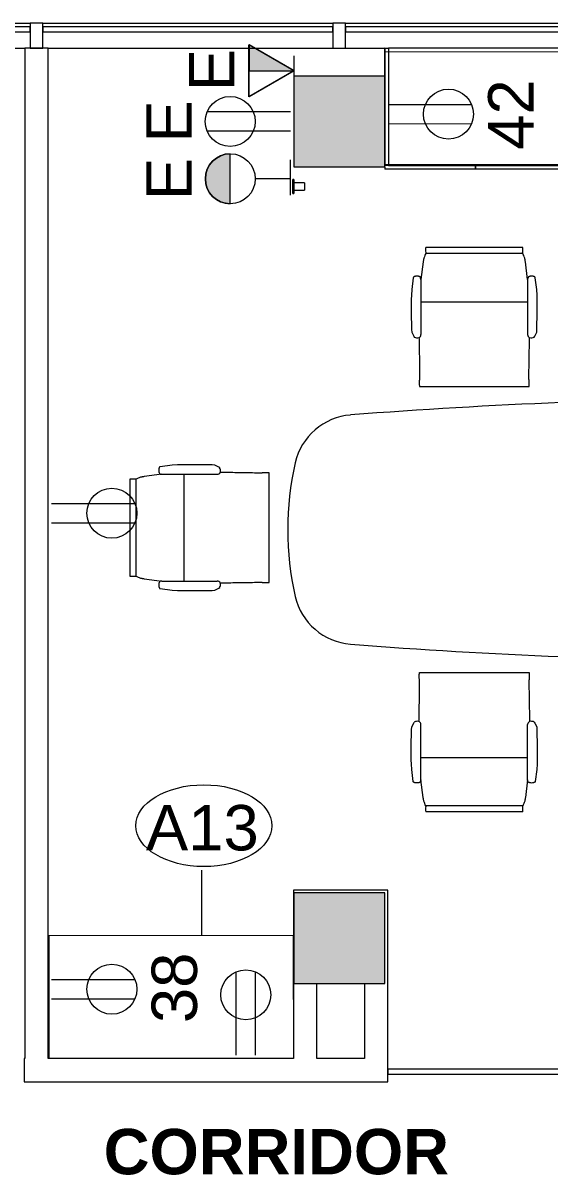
# Model space of a CAD drawing. Header units: inches. Extents: x -326 to 986, y -79 to 1436.
# Drawn here: x 192.7 to 297.1, y 899.6 to 1128 of the extents above; entities that cross this region are included whole.
import ezdxf

# ---------------------------------------------------------------- set-up
doc = ezdxf.new("R2010")
doc.units = ezdxf.units.IN
doc.header["$LTSCALE"] = 48
doc.header["$MEASUREMENT"] = 0
for name, color, linetype, lineweight in [('A-ANNO-NOTE', 4, 'Continuous', 13), ('A-AREA-IDEN', 1, 'Continuous', 9), ('A-GLAZ-CURT', 8, 'Continuous', 9), ('A-GLAZ-CWMG', 8, 'Continuous', 9), ('A-WALL', 8, 'Continuous', 13), ('E-ELEC-FIXT', 4, 'Continuous', 13), ('I-FURN', 47, 'Continuous', 9), ('Q-CASE', 8, 'Continuous', 9), ('Q-SPCQ-IDEN', 8, 'Continuous', 9), ('S-COLS', 8, 'Continuous', 13)]:
    doc.layers.add(name, color=color, linetype=linetype, lineweight=lineweight)
doc.styles.add('Arial', font='arial.ttf', dxfattribs={"height": 9})
doc.styles.add('Swis721 Lt BT', font='swissl.ttf', dxfattribs={"height": 9})
doc.styles.add('Swis721 Lt BT_B', font='', dxfattribs={"height": 9})
doc.styles.get('Swis721 Lt BT_B').set_extended_font_data('Swis721 Lt BT', bold=True)

# ---------------------------------------------------------------- blocks, each defined once
blk = doc.blocks.new('Concrete-Square-Column - 18 x 18-6977650-Level XX  POWER _ SIGNAL NEW')
at = {"layer": 'S-COLS'}
blk.add_hatch(color=256, dxfattribs=at).paths.add_polyline_path([(-3.86, -9), (9, -9), (9, 9), (-9, 9), (-9, -9)], flags=0)
for p, q in [((9, 9), (-9, 9)), ((-9, 9), (-9, -9)), ((9, -9), (9, 9)), ((-9, -9), (9, -9))]:
    blk.add_line(p, q, dxfattribs=at)
blk = doc.blocks.new('System Panel - Glazed - Offset-8084701-Level XX  POWER _ SIGNAL NEW')
at = {"layer": 'A-GLAZ-CURT'}
for p, q in [((28.75, -0.75), (-28.75, -0.75)), ((-28.75, -0.75), (-28.75, -1.75)), ((-28.75, -1.75), (28.75, -1.75)), ((28.75, -1.75), (28.75, -0.75))]:
    blk.add_line(p, q, dxfattribs=at)
blk = doc.blocks.new('Rectangular Mullion - 2_5_ x 5_ rectangular-V4-Level XX  POWER _ SIGNAL NEW')
at = {"layer": 'A-GLAZ-CWMG'}
for p, q in [((256.64, 1128.03), (314.14, 1128.03)), ((256.64, 1123.03), (264.39, 1123.03))]:
    blk.add_line(p, q, dxfattribs=at)
blk = doc.blocks.new('Rectangular Mullion - 2_5_ x 5_ rectangular-V5-Level XX  POWER _ SIGNAL NEW')
at = {"layer": 'A-GLAZ-CWMG'}
for p, q in [((196.64, 1128.03), (254.14, 1128.03)), ((197.7, 1123.03), (254.14, 1123.03))]:
    blk.add_line(p, q, dxfattribs=at)
blk = doc.blocks.new('Rectangular Mullion - 2_5_ x 5_ rectangular-V6-Level XX  POWER _ SIGNAL NEW')
at = {"layer": 'A-GLAZ-CWMG'}
for p, q in [((136.64, 1128.03), (194.14, 1128.03)), ((136.64, 1123.03), (193.08, 1123.03))]:
    blk.add_line(p, q, dxfattribs=at)
blk = doc.blocks.new('Rectangular Mullion - 2_5_ x 5_ rectangular-8084706-Level XX  POWER _ SIGNAL NEW')
at = {"layer": 'A-GLAZ-CWMG'}
for p, q in [((-1.25, 2.5), (1.25, 2.5)), ((-1.25, -2.5), (-1.25, 2.5)), ((1.25, 2.5), (1.25, -2.5)), ((1.25, -2.5), (-1.25, -2.5))]:
    blk.add_line(p, q, dxfattribs=at)
blk = doc.blocks.new('Ekko-Table-Double_Oval-SVX - EK-Table Oval Top- Type Catalog Family-7627337-Level XX  POWER _ SIGNAL NEW')
at = {"layer": 'I-FURN'}
blk.add_line((0, -26), (0, 26), dxfattribs=at)
blk.add_line((0, -26), (0, 26), dxfattribs=at)
for centre, radius, start, end in [((0, -1040.1), 1066.1, 90, 94.49345), ((0, -1040.1), 1066.1, 85.50655, 90), ((-82.56, 10.51), 12.25, 94.4934, 167.1221), ((82.56, 10.51), 12.25, 12.8779, 85.5066), ((-36.59, 0), 59.41, 167.1221, 192.8779), ((36.59, 0), 59.41, 347.1221, 12.8779), ((-82.56, -10.51), 12.25, 192.8779, 265.5066), ((82.56, -10.51), 12.25, 274.4934, 347.1221), ((0, 1040.1), 1066.1, 265.50655, 270), ((0, 1040.1), 1066.1, 270, 274.49345)]:
    blk.add_arc(centre, radius, start, end, dxfattribs=at)
blk = doc.blocks.new('HermanMiller_Collection_Eames_AluminumGroup_LoungeChairSwivel - Arms Swivel Base-7383788-Level XX  POWER _ SIGNAL NEW')
at = {"layer": 'I-FURN'}
for p, q in [((-4.59, 12.38), (-6.94, 12.09)), ((-3.51, 12.46), (-4.59, 12.38)), ((-2.64, 12.49), (-3.51, 12.46)), ((-0.18, 12.49), (-2.64, 12.49)), ((3.32, 12.43), (-0.18, 12.49)), ((3.84, 12.38), (3.32, 12.43)), ((3.99, 12.34), (3.84, 12.38)), ((4.64, 12.01), (3.99, 12.34)), ((4.83, 11.89), (4.64, 12.01)), ((-12.96, 9.61), (-12.96, -9.61)), ((-11.95, 9.59), (-11.95, 9.63)), ((-11.76, 9.6), (-11.95, 9.59)), ((-11.76, 9.6), (-11.76, -9.6)), ((-6.61, 10.58), (-10.12, 10.12)), ((-6.94, 10.64), (-6.61, 10.58)), ((-6.61, 10.58), (4.33, 10.58)), ((-2.19, -10.58), (-2.19, 10.58)), ((13.22, 10.86), (13.22, 10.83)), ((14.64, -10.85), (14.64, 10.85)), ((-11.95, -9.63), (-11.95, -9.59)), ((-11.95, -9.59), (-11.76, -9.6)), ((-10.12, -10.12), (-6.61, -10.58)), ((-6.61, -10.58), (-6.94, -10.64)), ((-6.61, -10.58), (4.33, -10.58)), ((13.22, -10.83), (13.22, -10.86)), ((-6.94, -12.09), (-4.59, -12.38)), ((-4.59, -12.38), (-3.51, -12.46)), ((-3.51, -12.46), (-2.64, -12.49)), ((-2.64, -12.49), (-0.18, -12.49)), ((-0.18, -12.49), (3.32, -12.43)), ((3.32, -12.43), (3.84, -12.38)), ((3.84, -12.38), (3.99, -12.34)), ((3.99, -12.34), (4.64, -12.01)), ((4.64, -12.01), (4.83, -11.89))]:
    blk.add_line(p, q, dxfattribs=at)
at = {"layer": 'I-FURN', "flags": 128}
for points in [[(5.52, 10.95), (5.23, 10.95), (4.94, 10.96)], [(4.94, -10.96), (5.23, -10.95), (5.52, -10.95)]]:
    blk.add_lwpolyline(points, dxfattribs=at)
at = {"layer": 'I-FURN'}
for centre, radius, start, end in [((3.68, 11.28), 1.3, 345.8347, 28.1255), ((-12.38, 5.3), 4.35, 84.2936, 97.7064), ((4.33, 11.27), 0.69, 270, 332.7502), ((-12.38, -5.3), 4.35, 262.2936, 275.7064), ((4.33, -11.27), 0.69, 27.2498, 90), ((3.68, -11.28), 1.3, 331.8745, 14.1653)]:
    blk.add_arc(centre, radius, start, end, dxfattribs=at)
for points, knots in [([(-6.94, 12.09), (-6.95, 12.09), (-6.97, 12.09), (-6.99, 12.08), (-7, 12.08), (-7.02, 12.07), (-7.03, 12.06), (-7.05, 12.05), (-7.05, 12.04), (-7.06, 12.04), (-7.07, 12.03), (-7.08, 12.02), (-7.09, 12.01), (-7.1, 12), (-7.11, 11.98), (-7.12, 11.97), (-7.13, 11.96), (-7.14, 11.94), (-7.15, 11.92), (-7.16, 11.9), (-7.18, 11.85), (-7.21, 11.77), (-7.23, 11.66), (-7.25, 11.52), (-7.26, 11.37), (-7.25, 11.23), (-7.24, 11.11), (-7.22, 11.02), (-7.2, 10.95), (-7.18, 10.9), (-7.17, 10.87), (-7.16, 10.85), (-7.15, 10.83), (-7.14, 10.81), (-7.13, 10.8), (-7.12, 10.78), (-7.11, 10.77), (-7.11, 10.76), (-7.1, 10.74), (-7.09, 10.73), (-7.08, 10.72), (-7.07, 10.71), (-7.06, 10.7), (-7.05, 10.69), (-7.03, 10.68), (-7.02, 10.67), (-7, 10.66), (-6.99, 10.65), (-6.96, 10.65), (-6.95, 10.65), (-6.94, 10.64)], [0, 0, 0, 0, 0.020833, 0.03125, 0.041667, 0.052083, 0.0625, 0.072917, 0.078125, 0.083333, 0.088542, 0.09375, 0.104167, 0.114583, 0.125, 0.135417, 0.145833, 0.15625, 0.166667, 0.1875, 0.208333, 0.25, 0.333333, 0.416667, 0.5, 0.583333, 0.666667, 0.708333, 0.75, 0.78125, 0.796875, 0.8125, 0.828125, 0.835938, 0.84375, 0.859375, 0.867188, 0.875, 0.882812, 0.890625, 0.90625, 0.914062, 0.917969, 0.921875, 0.9375, 0.953125, 0.957031, 0.96875, 0.984375, 1, 1, 1, 1]), ([(13.34, 10.88), (13.32, 10.88), (13.29, 10.88), (13.27, 10.88), (13.25, 10.88), (13.23, 10.87), (13.22, 10.87), (13.22, 10.87), (13.22, 10.86)], [0, 0, 0, 0, 0.25, 0.375, 0.5, 0.625, 0.75, 1, 1, 1, 1]), ([(14.64, 10.85), (14.64, 10.85), (14.63, 10.86), (14.6, 10.87), (14.54, 10.87), (14.47, 10.88), (14.38, 10.89), (14.25, 10.89), (13.97, 10.9), (13.61, 10.9), (13.4, 10.89), (13.34, 10.88)], [0, 0, 0, 0, 0.071429, 0.142857, 0.214286, 0.285714, 0.357143, 0.428571, 0.571429, 0.857143, 1, 1, 1, 1]), ([(-6.94, -10.64), (-6.95, -10.65), (-6.97, -10.65), (-6.99, -10.65), (-7, -10.66), (-7.02, -10.67), (-7.03, -10.68), (-7.05, -10.69), (-7.05, -10.69), (-7.06, -10.7), (-7.07, -10.71), (-7.08, -10.72), (-7.08, -10.73), (-7.1, -10.74), (-7.11, -10.76), (-7.12, -10.77), (-7.13, -10.78), (-7.13, -10.8), (-7.15, -10.82), (-7.16, -10.85), (-7.18, -10.89), (-7.2, -10.95), (-7.22, -11.02), (-7.24, -11.11), (-7.26, -11.28), (-7.26, -11.47), (-7.23, -11.66), (-7.21, -11.77), (-7.18, -11.84), (-7.17, -11.87), (-7.16, -11.89), (-7.15, -11.91), (-7.14, -11.93), (-7.13, -11.94), (-7.12, -11.96), (-7.12, -11.97), (-7.11, -11.98), (-7.1, -12), (-7.09, -12.01), (-7.08, -12.02), (-7.07, -12.03), (-7.06, -12.04), (-7.05, -12.05), (-7.03, -12.06), (-7.02, -12.07), (-7, -12.08), (-6.99, -12.08), (-6.96, -12.09), (-6.95, -12.09), (-6.94, -12.09)], [0, 0, 0, 0, 0.020833, 0.03125, 0.041667, 0.052083, 0.0625, 0.072917, 0.078125, 0.083333, 0.088542, 0.09375, 0.104167, 0.114583, 0.125, 0.135417, 0.145833, 0.15625, 0.166667, 0.1875, 0.208333, 0.25, 0.291667, 0.333333, 0.416667, 0.583333, 0.666667, 0.75, 0.78125, 0.796875, 0.8125, 0.828125, 0.835938, 0.84375, 0.859375, 0.867188, 0.875, 0.882812, 0.890625, 0.90625, 0.914062, 0.917969, 0.921875, 0.9375, 0.953125, 0.957031, 0.96875, 0.984375, 1, 1, 1, 1]), ([(13.22, -10.86), (13.22, -10.87), (13.22, -10.87), (13.23, -10.87), (13.25, -10.88), (13.27, -10.88), (13.29, -10.88), (13.32, -10.88), (13.34, -10.88)], [0, 0, 0, 0, 0.25, 0.375, 0.5, 0.625, 0.75, 1, 1, 1, 1]), ([(13.34, -10.88), (13.4, -10.89), (13.54, -10.9), (13.87, -10.9), (14.27, -10.9), (14.52, -10.88), (14.62, -10.86), (14.64, -10.86), (14.64, -10.85)], [0, 0, 0, 0, 0.142857, 0.285714, 0.571429, 0.785714, 0.892857, 1, 1, 1, 1])]:
    blk.add_open_spline(points, degree=3, knots=knots, dxfattribs=at)
for points in [[(-10.83, 9.99), (-11.02, 9.92), (-11.37, 9.8), (-11.64, 9.67), (-11.76, 9.6)], [(-10.12, 10.12), (-10.2, 10.11), (-10.35, 10.09), (-10.55, 10.06), (-10.71, 10.02), (-10.79, 10), (-10.83, 9.99)], [(11.73, 10.84), (10.68, 10.85), (8.59, 10.89), (6.54, 10.92), (5.52, 10.95)], [(13.22, 10.83), (12.96, 10.83), (12.47, 10.83), (11.97, 10.84), (11.73, 10.84)], [(-11.76, -9.6), (-11.64, -9.67), (-11.37, -9.8), (-11.02, -9.92), (-10.83, -9.99)], [(-10.83, -9.99), (-10.79, -10), (-10.71, -10.02), (-10.55, -10.06), (-10.35, -10.09), (-10.2, -10.11), (-10.12, -10.12)], [(5.52, -10.95), (6.54, -10.92), (8.59, -10.89), (10.68, -10.85), (11.73, -10.84)], [(11.73, -10.84), (11.97, -10.84), (12.47, -10.83), (12.96, -10.83), (13.22, -10.83)]]:
    blk.add_open_spline(points, degree=3, dxfattribs=at)
blk = doc.blocks.new('HermanMiller_Collection_Eames_AluminumGroup_LoungeChairSwivel - Arms Swivel Base-7548538-Level XX  POWER _ SIGNAL NEW')
at = {"layer": 'I-FURN'}
for p, q in [((-6.94, 12.09), (-4.59, 12.38)), ((-4.59, 12.38), (-3.51, 12.46)), ((-3.51, 12.46), (-2.64, 12.49)), ((-2.64, 12.49), (-0.18, 12.49)), ((-0.18, 12.49), (3.32, 12.43)), ((3.32, 12.43), (3.84, 12.38)), ((3.84, 12.38), (3.99, 12.34)), ((3.99, 12.34), (4.64, 12.01)), ((4.64, 12.01), (4.83, 11.89)), ((-12.96, -9.61), (-12.96, 9.61)), ((-11.95, 9.63), (-11.95, 9.59)), ((-11.95, 9.59), (-11.76, 9.6)), ((-11.76, -9.6), (-11.76, 9.6)), ((-10.12, 10.12), (-6.61, 10.58)), ((-6.61, 10.58), (-6.94, 10.64)), ((-6.61, 10.58), (4.33, 10.58)), ((-2.19, 10.58), (-2.19, -10.58)), ((13.22, 10.83), (13.22, 10.86)), ((14.64, 10.85), (14.64, -10.85)), ((-11.95, -9.59), (-11.95, -9.63)), ((-11.76, -9.6), (-11.95, -9.59)), ((-6.61, -10.58), (-10.12, -10.12)), ((-6.94, -10.64), (-6.61, -10.58)), ((-6.61, -10.58), (4.33, -10.58)), ((13.22, -10.86), (13.22, -10.83)), ((-4.59, -12.38), (-6.94, -12.09)), ((-3.51, -12.46), (-4.59, -12.38)), ((-2.64, -12.49), (-3.51, -12.46)), ((-0.18, -12.49), (-2.64, -12.49)), ((3.32, -12.43), (-0.18, -12.49)), ((3.84, -12.38), (3.32, -12.43)), ((3.99, -12.34), (3.84, -12.38)), ((4.64, -12.01), (3.99, -12.34)), ((4.83, -11.89), (4.64, -12.01))]:
    blk.add_line(p, q, dxfattribs=at)
at = {"layer": 'I-FURN', "flags": 128}
for points in [[(4.94, 10.96), (5.23, 10.95), (5.52, 10.95)], [(5.52, -10.95), (5.23, -10.95), (4.94, -10.96)]]:
    blk.add_lwpolyline(points, dxfattribs=at)
at = {"layer": 'I-FURN'}
for centre, radius, start, end in [((3.68, 11.28), 1.3, 345.8347, 28.1255), ((-12.38, 5.3), 4.35, 84.2936, 97.7064), ((4.33, 11.27), 0.69, 270, 332.7502), ((-12.38, -5.3), 4.35, 262.2936, 275.7064), ((4.33, -11.27), 0.69, 27.2498, 90), ((3.68, -11.28), 1.3, 331.8745, 14.1653)]:
    blk.add_arc(centre, radius, start, end, dxfattribs=at)
for points, knots in [([(-6.94, 10.64), (-6.95, 10.65), (-6.96, 10.65), (-6.99, 10.65), (-7, 10.66), (-7.02, 10.67), (-7.03, 10.68), (-7.05, 10.69), (-7.06, 10.7), (-7.07, 10.71), (-7.08, 10.72), (-7.09, 10.73), (-7.1, 10.74), (-7.11, 10.76), (-7.11, 10.77), (-7.12, 10.78), (-7.13, 10.8), (-7.14, 10.81), (-7.15, 10.83), (-7.16, 10.85), (-7.17, 10.87), (-7.18, 10.9), (-7.2, 10.95), (-7.22, 11.02), (-7.24, 11.11), (-7.25, 11.23), (-7.26, 11.37), (-7.25, 11.52), (-7.23, 11.66), (-7.21, 11.77), (-7.18, 11.85), (-7.16, 11.9), (-7.15, 11.92), (-7.14, 11.94), (-7.13, 11.96), (-7.12, 11.97), (-7.11, 11.98), (-7.1, 12), (-7.09, 12.01), (-7.08, 12.02), (-7.07, 12.03), (-7.06, 12.04), (-7.05, 12.04), (-7.05, 12.05), (-7.03, 12.06), (-7.02, 12.07), (-7, 12.08), (-6.99, 12.08), (-6.97, 12.09), (-6.95, 12.09), (-6.94, 12.09)], [-1, -1, -1, -1, -0.984375, -0.96875, -0.957031, -0.953125, -0.9375, -0.921875, -0.917969, -0.914062, -0.90625, -0.890625, -0.882812, -0.875, -0.867188, -0.859375, -0.84375, -0.835938, -0.828125, -0.8125, -0.796875, -0.78125, -0.75, -0.708333, -0.666667, -0.583333, -0.5, -0.416667, -0.333333, -0.25, -0.208333, -0.1875, -0.166667, -0.15625, -0.145833, -0.135417, -0.125, -0.114583, -0.104167, -0.09375, -0.088542, -0.083333, -0.078125, -0.072917, -0.0625, -0.052083, -0.041667, -0.03125, -0.020833, 0, 0, 0, 0]), ([(13.22, 10.86), (13.22, 10.87), (13.22, 10.87), (13.23, 10.87), (13.25, 10.88), (13.27, 10.88), (13.29, 10.88), (13.32, 10.88), (13.34, 10.88)], [-1, -1, -1, -1, -0.75, -0.625, -0.5, -0.375, -0.25, 0, 0, 0, 0]), ([(13.34, 10.88), (13.4, 10.89), (13.61, 10.9), (13.97, 10.9), (14.25, 10.89), (14.38, 10.89), (14.47, 10.88), (14.54, 10.87), (14.6, 10.87), (14.63, 10.86), (14.64, 10.85), (14.64, 10.85)], [-1, -1, -1, -1, -0.857143, -0.571429, -0.428571, -0.357143, -0.285714, -0.214286, -0.142857, -0.071429, 0, 0, 0, 0]), ([(-6.94, -12.09), (-6.95, -12.09), (-6.96, -12.09), (-6.99, -12.08), (-7, -12.08), (-7.02, -12.07), (-7.03, -12.06), (-7.05, -12.05), (-7.06, -12.04), (-7.07, -12.03), (-7.08, -12.02), (-7.09, -12.01), (-7.1, -12), (-7.11, -11.98), (-7.12, -11.97), (-7.12, -11.96), (-7.13, -11.94), (-7.14, -11.93), (-7.15, -11.91), (-7.16, -11.89), (-7.17, -11.87), (-7.18, -11.84), (-7.21, -11.77), (-7.23, -11.66), (-7.26, -11.47), (-7.26, -11.28), (-7.24, -11.11), (-7.22, -11.02), (-7.2, -10.95), (-7.18, -10.89), (-7.16, -10.85), (-7.15, -10.82), (-7.13, -10.8), (-7.13, -10.78), (-7.12, -10.77), (-7.11, -10.76), (-7.1, -10.74), (-7.08, -10.73), (-7.08, -10.72), (-7.07, -10.71), (-7.06, -10.7), (-7.05, -10.69), (-7.05, -10.69), (-7.03, -10.68), (-7.02, -10.67), (-7, -10.66), (-6.99, -10.65), (-6.97, -10.65), (-6.95, -10.65), (-6.94, -10.64)], [-1, -1, -1, -1, -0.984375, -0.96875, -0.957031, -0.953125, -0.9375, -0.921875, -0.917969, -0.914062, -0.90625, -0.890625, -0.882812, -0.875, -0.867188, -0.859375, -0.84375, -0.835938, -0.828125, -0.8125, -0.796875, -0.78125, -0.75, -0.666667, -0.583333, -0.416667, -0.333333, -0.291667, -0.25, -0.208333, -0.1875, -0.166667, -0.15625, -0.145833, -0.135417, -0.125, -0.114583, -0.104167, -0.09375, -0.088542, -0.083333, -0.078125, -0.072917, -0.0625, -0.052083, -0.041667, -0.03125, -0.020833, 0, 0, 0, 0]), ([(13.34, -10.88), (13.32, -10.88), (13.29, -10.88), (13.27, -10.88), (13.25, -10.88), (13.23, -10.87), (13.22, -10.87), (13.22, -10.87), (13.22, -10.86)], [-1, -1, -1, -1, -0.75, -0.625, -0.5, -0.375, -0.25, 0, 0, 0, 0]), ([(14.64, -10.85), (14.64, -10.86), (14.62, -10.86), (14.52, -10.88), (14.27, -10.9), (13.87, -10.9), (13.54, -10.9), (13.4, -10.89), (13.34, -10.88)], [-1, -1, -1, -1, -0.892857, -0.785714, -0.571429, -0.285714, -0.142857, 0, 0, 0, 0])]:
    blk.add_open_spline(points, degree=3, knots=knots, dxfattribs=at)
for points in [[(-11.76, 9.6), (-11.64, 9.67), (-11.37, 9.8), (-11.02, 9.92), (-10.83, 9.99)], [(-10.83, 9.99), (-10.79, 10), (-10.71, 10.02), (-10.55, 10.06), (-10.35, 10.09), (-10.2, 10.11), (-10.12, 10.12)], [(5.52, 10.95), (6.54, 10.92), (8.59, 10.89), (10.68, 10.85), (11.73, 10.84)], [(11.73, 10.84), (11.97, 10.84), (12.47, 10.83), (12.96, 10.83), (13.22, 10.83)], [(-10.83, -9.99), (-11.02, -9.92), (-11.37, -9.8), (-11.64, -9.67), (-11.76, -9.6)], [(-10.12, -10.12), (-10.2, -10.11), (-10.35, -10.09), (-10.55, -10.06), (-10.71, -10.02), (-10.79, -10), (-10.83, -9.99)], [(11.73, -10.84), (10.68, -10.85), (8.59, -10.89), (6.54, -10.92), (5.52, -10.95)], [(13.22, -10.83), (12.96, -10.83), (12.47, -10.83), (11.97, -10.84), (11.73, -10.84)]]:
    blk.add_open_spline(points, degree=3, dxfattribs=at)
blk = doc.blocks.new('Counter Top - 24_ Depth-8682826-Level XX  POWER _ SIGNAL NEW')
at = {"layer": 'Q-CASE'}
for p, q in [((96.72, 0), (-47.26, 0)), ((-47.26, 0), (-47.26, -23)), ((96.72, -23), (96.72, 0)), ((96.72, -0.75), (-47.26, -0.75)), ((-47.26, -23), (96.72, -23))]:
    blk.add_line(p, q, dxfattribs=at)
blk = doc.blocks.new('PS - Power Device _Wall Base_ - USB EXISTING-8002991-Level XX  POWER _ SIGNAL NEW')
at = {"layer": 'E-ELEC-FIXT'}
for p, q in [((246.2, 1094.23), (246.2, 1096.98)), ((246.39, 1096.98), (246.2, 1096.98)), ((246.39, 1096.98), (246.39, 1094.23)), ((248.52, 1096.36), (246.39, 1096.36)), ((246.39, 1094.86), (248.52, 1094.86)), ((248.52, 1096.36), (248.52, 1094.86)), ((246.2, 1094.23), (246.39, 1094.23))]:
    blk.add_line(p, q, dxfattribs=at)
blk = doc.blocks.new('System Panel - Glazed - Offset-8647044-Level XX  POWER _ SIGNAL NEW')
at = {"layer": 'A-GLAZ-CURT'}
for p, q in [((20.82, 1.75), (-20.82, 1.75)), ((-20.82, 1.75), (-20.82, 0.75)), ((-20.82, 0.75), (20.82, 0.75)), ((20.82, 0.75), (20.82, 1.75))]:
    blk.add_line(p, q, dxfattribs=at)
blk = doc.blocks.new('Casework 6 - Casework 2-8662899-Level XX  POWER _ SIGNAL NEW')
at = {"layer": 'Q-CASE'}
for p, q in [((722.09, 912.35), (673.6, 912.32)), ((673.6, 912.32), (673.62, 887.99)), ((722.09, 899.66), (722.09, 912.35))]:
    blk.add_line(p, q, dxfattribs=at)
blk = doc.blocks.new('CW Cupbd - UB 34_5_h x 24_d - 2 Doors - 1 Shelf-8682328-Level XX  POWER _ SIGNAL NEW')
at = {"layer": 'Q-CASE'}
for p, q in [((2, -2.36), (2.75, -2.36)), ((2, -7.87), (2, -2.36)), ((2.75, -2.36), (2.75, -25.61)), ((37.25, -2.36), (2.75, -2.36)), ((37.25, -2.36), (38, -2.36)), ((37.25, -25.61), (37.25, -2.36)), ((38, -25.61), (38, -2.36)), ((2.75, -25.61), (2, -25.61)), ((2, -25.87), (2, -26.36)), ((20, -26.36), (2, -26.36)), ((2.75, -25.61), (20, -25.61)), ((20, -26.36), (20, -25.61)), ((20, -25.61), (37.25, -25.61)), ((20, -25.61), (20, -26.36)), ((38, -26.36), (20, -26.36)), ((38, -25.61), (37.25, -25.61)), ((38, -26.36), (38, -25.61))]:
    blk.add_line(p, q, dxfattribs=at)
blk = doc.blocks.new('Appliance_Specialty Equipment Tag - Standard-3515593-Level XX  POWER _ SIGNAL NEW')
at = {"layer": 'Q-SPCQ-IDEN'}
blk.add_ellipse((-0.0499, 0.0037), major_axis=(-0.1406, 0), ratio=0.600473, dxfattribs=at)

msp = doc.modelspace()

# ---------------------------------------------------------------- hatches: boundary and pattern name
at = {"layer": 'A-ANNO-NOTE'}
for points in [[(246.46, 1118.57), (237.53, 1123.73), (237.53, 1118.57)], [(230.33, 1100.7), (232.49, 1101.93), (231.39, 1101.49)], [(231.51, 1092.77), (232.49, 1101.93), (230.33, 1100.7)], [(233.79, 1092.21), (232.49, 1101.93), (231.51, 1092.77)], [(233.79, 1092.21), (233.79, 1102.11), (232.49, 1101.93)], [(228.85, 1097.55), (229.18, 1098.96), (228.98, 1098.33)], [(228.87, 1096.63), (229.18, 1098.96), (228.85, 1097.55)], [(229.4, 1094.88), (229.18, 1098.96), (228.87, 1096.63)], [(230.24, 1093.7), (229.28, 1099.2), (229.18, 1098.96)], [(230.24, 1093.7), (229.18, 1098.96), (229.4, 1094.88)], [(231.51, 1092.77), (230.33, 1100.7), (229.28, 1099.2)], [(229.28, 1099.2), (230.33, 1100.7), (229.81, 1100.11)], [(231.51, 1092.77), (229.28, 1099.2), (230.24, 1093.7)], [(229.4, 1094.88), (228.87, 1096.63), (229.01, 1095.86)], [(231.51, 1092.77), (230.24, 1093.7), (230.53, 1093.43)], [(233.79, 1092.21), (231.51, 1092.77), (231.99, 1092.55)], [(233.79, 1092.21), (231.99, 1092.55), (232.49, 1092.38)]]:
    msp.add_hatch(color=256, dxfattribs=at).paths.add_polyline_path(points, flags=0)

# ---------------------------------------------------------------- linework, layer by layer
for p, q in [((246.39, 1118.53), (237.46, 1123.69)), ((237.46, 1113.38), (237.46, 1123.69)), ((246.46, 1118.57), (237.53, 1123.73)), ((237.53, 1123.73), (237.53, 1118.57)), ((246.46, 1118.57), (237.53, 1123.73)), ((237.53, 1113.42), (237.53, 1123.73)), ((246.39, 1121.53), (246.39, 1115.53)), ((246.39, 1118.53), (237.46, 1113.38)), ((237.53, 1118.57), (246.46, 1118.57)), ((246.46, 1118.57), (237.53, 1113.42)), ((245.74, 1110.44), (229.21, 1110.44)), ((265.06, 1111.91), (281.59, 1111.88)), ((265.06, 1108.08), (281.58, 1108.05)), ((265.06, 1108.08), (281.58, 1108.05)), ((245.74, 1106.61), (229.21, 1106.61)), ((245.74, 1106.61), (229.21, 1106.61)), ((233.79, 1092.21), (233.79, 1102.11)), ((233.79, 1092.21), (233.79, 1102.11)), ((245.75, 1093.88), (245.75, 1100.89)), ((245.75, 1097.15), (238.74, 1097.15)), ((198.36, 1032.74), (214.88, 1032.74)), ((198.36, 1032.74), (214.88, 1032.74)), ((198.36, 1028.91), (214.88, 1028.91)), ((234.94, 923.34), (234.94, 939.87)), ((234.94, 923.34), (234.94, 939.87)), ((238.77, 923.34), (238.77, 939.87)), ((198.36, 938.33), (214.88, 938.33)), ((198.36, 938.33), (214.88, 938.33)), ((198.36, 934.5), (214.88, 934.5))]:
    msp.add_line(p, q, dxfattribs=at)
for centre in [(277.02, 1109.98), (233.77, 1108.53), (233.79, 1097.16), (233.79, 1097.16), (233.79, 1097.16), (233.79, 1097.16), (233.79, 1097.16), (233.79, 1097.16), (233.79, 1097.16), (210.32, 1030.82), (210.32, 936.42), (236.85, 935.31)]:
    msp.add_circle(centre, 4.95, dxfattribs=at)
msp.add_arc((233.79, 1097.16), 4.95, 90, 270, dxfattribs=at)
at = {"layer": 'A-WALL'}
for p, q in [((193.08, 1123.03), (193.08, 922.69)), ((197.7, 1123.03), (193.08, 1123.03)), ((197.7, 922.69), (197.7, 1123.03)), ((246.33, 956.1), (246.33, 922.69)), ((265.02, 956.1), (246.33, 956.1)), ((265.02, 918.07), (265.02, 956.1)), ((250.95, 922.69), (250.95, 937.53)), ((260.39, 937.53), (260.39, 922.69)), ((193.08, 922.69), (192.95, 922.69)), ((192.95, 922.69), (192.95, 918.07)), ((246.33, 922.69), (197.7, 922.69)), ((260.39, 922.69), (250.95, 922.69)), ((192.95, 918.07), (265.02, 918.07))]:
    msp.add_line(p, q, dxfattribs=at)
at = {"layer": 'Q-SPCQ-IDEN'}
msp.add_line((228.14, 947.03), (228.14, 960.06), dxfattribs=at)

# ---------------------------------------------------------------- block references
at = {"layer": 'A-GLAZ-CURT', "rotation": 180}
for p in [(165.39, 1125.53), (225.39, 1125.53), (285.39, 1125.53)]:
    msp.add_blockref('System Panel - Glazed - Offset-8084701-Level XX  POWER _ SIGNAL NEW', p, dxfattribs=at)
at = {"layer": 'A-GLAZ-CURT'}
msp.add_blockref('System Panel - Glazed - Offset-8647044-Level XX  POWER _ SIGNAL NEW', (285.83, 918.82), dxfattribs=at)
at = {"layer": 'A-GLAZ-CWMG'}
for name in ['Rectangular Mullion - 2_5_ x 5_ rectangular-V6-Level XX  POWER _ SIGNAL NEW', 'Rectangular Mullion - 2_5_ x 5_ rectangular-V5-Level XX  POWER _ SIGNAL NEW', 'Rectangular Mullion - 2_5_ x 5_ rectangular-V4-Level XX  POWER _ SIGNAL NEW']:
    msp.add_blockref(name, (0, 0), dxfattribs=at)
at = {"layer": 'A-GLAZ-CWMG', "extrusion": (0, 0, -1)}
for p in [(-195.39, 1125.53), (-255.39, 1125.53)]:
    msp.add_blockref('Rectangular Mullion - 2_5_ x 5_ rectangular-8084706-Level XX  POWER _ SIGNAL NEW', p, dxfattribs=at)
at = {"layer": 'E-ELEC-FIXT'}
msp.add_blockref('PS - Power Device _Wall Base_ - USB EXISTING-8002991-Level XX  POWER _ SIGNAL NEW', (0, 0), dxfattribs=at)
at = {"layer": 'I-FURN'}
for name, p, rotation in [('HermanMiller_Collection_Eames_AluminumGroup_LoungeChairSwivel - Arms Swivel Base-7383788-Level XX  POWER _ SIGNAL NEW', (282.14, 1070.58), 269.9999999999997), ('HermanMiller_Collection_Eames_AluminumGroup_LoungeChairSwivel - Arms Swivel Base-7548538-Level XX  POWER _ SIGNAL NEW', (282.14, 984.58), 90.00000000000026)]:
    msp.add_blockref(name, p, dxfattribs=dict(at, rotation=rotation))
for name, p in [('Ekko-Table-Double_Oval-SVX - EK-Table Oval Top- Type Catalog Family-7627337-Level XX  POWER _ SIGNAL NEW', (341.16, 1027.58)), ('HermanMiller_Collection_Eames_AluminumGroup_LoungeChairSwivel - Arms Swivel Base-7383788-Level XX  POWER _ SIGNAL NEW', (226.85, 1027.96))]:
    msp.add_blockref(name, p, dxfattribs=at)
at = {"layer": 'Q-CASE', "rotation": 359.9069932019393}
msp.add_blockref('Counter Top - 24_ Depth-8682826-Level XX  POWER _ SIGNAL NEW', (311.69, 1122.97), dxfattribs=at)
at = {"layer": 'Q-CASE'}
for name, p in [('CW Cupbd - UB 34_5_h x 24_d - 2 Doors - 1 Shelf-8682328-Level XX  POWER _ SIGNAL NEW', (262.39, 1125.41)), ('Casework 6 - Casework 2-8662899-Level XX  POWER _ SIGNAL NEW', (-475.77, 34.7))]:
    msp.add_blockref(name, p, dxfattribs=at)
at = {"layer": 'Q-SPCQ-IDEN', "xscale": 95.99999999999994, "yscale": 95.99999999999994, "zscale": 95.99999999999994}
msp.add_blockref('Appliance_Specialty Equipment Tag - Standard-3515593-Level XX  POWER _ SIGNAL NEW', (233.34, 968.5), dxfattribs=at)
at = {"layer": 'S-COLS'}
for p in [(255.39, 1108.53), (255.39, 946.53)]:
    msp.add_blockref('Concrete-Square-Column - 18 x 18-6977650-Level XX  POWER _ SIGNAL NEW', p, dxfattribs=at)

# ---------------------------------------------------------------- texts
at = {"layer": 'A-ANNO-NOTE', "char_height": 9, "attachment_point": 1, "rotation": 90, "style": 'Swis721 Lt BT'}
for s, insert, width in [('E', (225.6, 1114.53), 9.393), ('42', (284.88, 1102.89), 16.362), ('E', (217.13, 1104.35), 9.393), ('E', (217.13, 1092.92), 9.393), ('38', (218.19, 929.71), 16.362)]:
    msp.add_mtext(s, dxfattribs=dict(at, insert=insert, width=width))
at = {"layer": 'A-AREA-IDEN', "insert": (208.69, 908.72), "char_height": 9, "width": 81.204, "attachment_point": 1, "style": 'Swis721 Lt BT_B'}
msp.add_mtext('CORRIDOR', dxfattribs=at)
at = {"layer": 'Q-SPCQ-IDEN', "insert": (217.06, 972.96), "char_height": 9, "width": 27.27, "attachment_point": 1, "style": 'Arial'}
msp.add_mtext('A13', dxfattribs=at)

doc.saveas('drawing.dxf')
